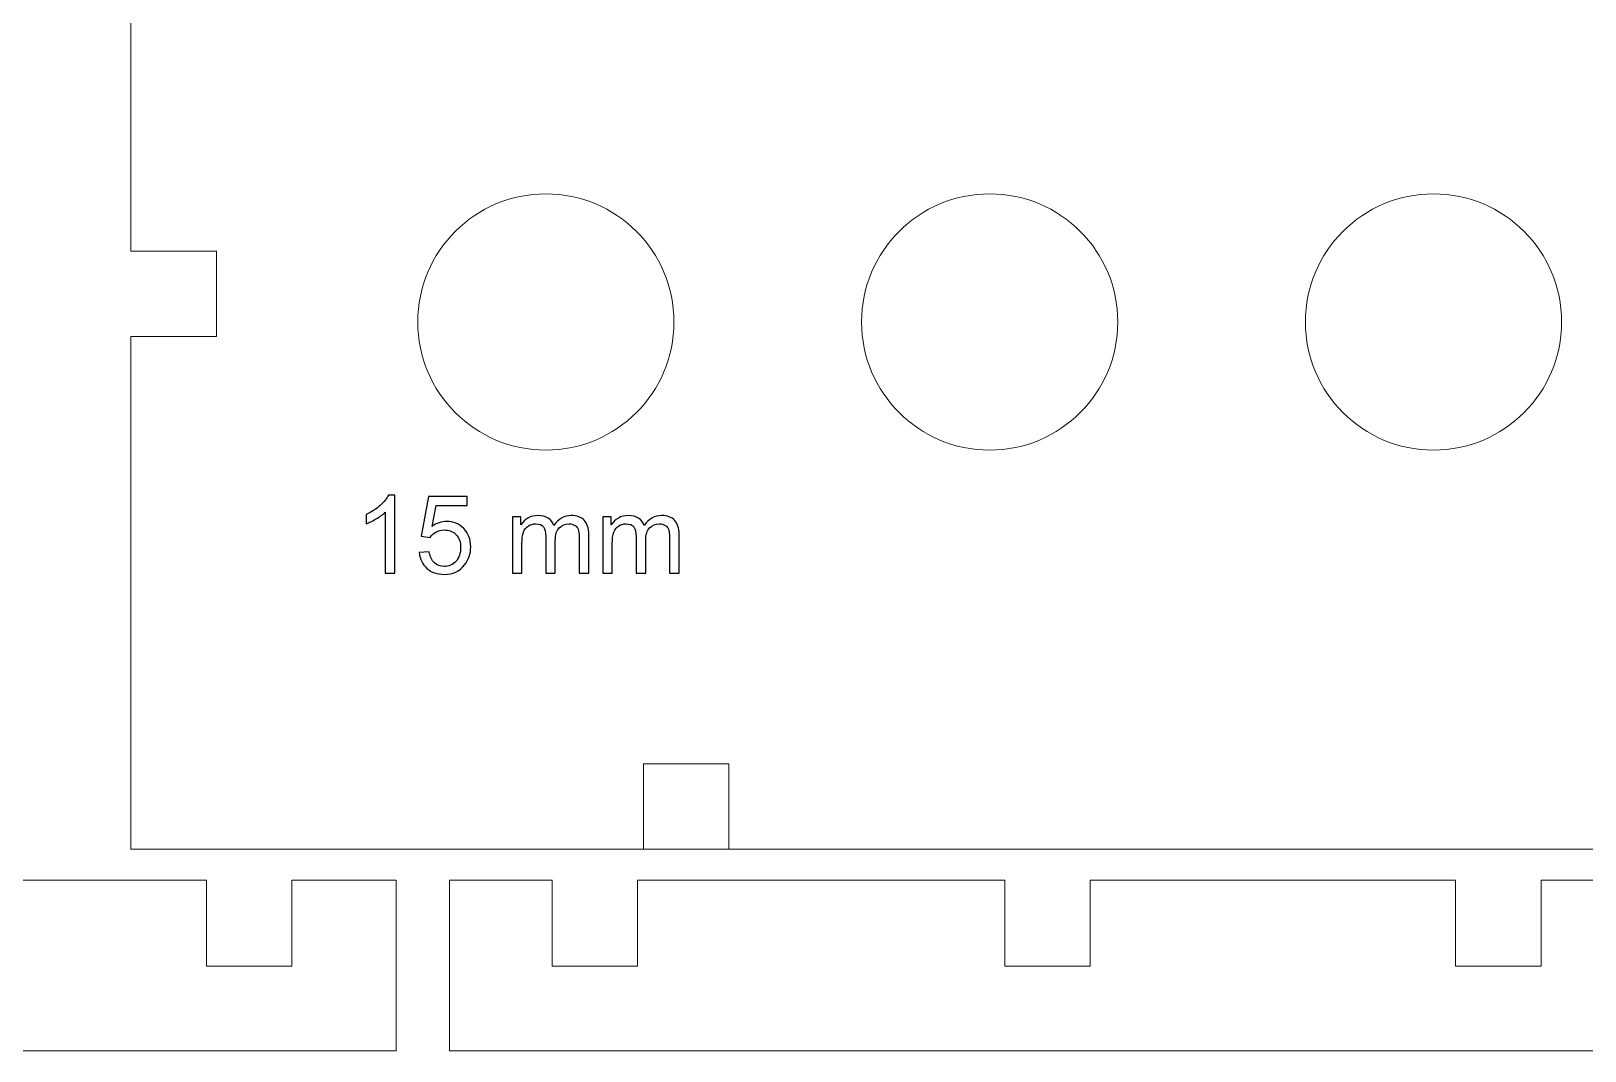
# Model space of a CAD drawing. Header units: centimetres. Extents: x -100 to 0, y 11 to 37.
# Drawn here: x -40.42 to -31.32, y 10.95 to 16.92 of the extents above; entities that cross this region are included whole.
import ezdxf

# ---------------------------------------------------------------- set-up
doc = ezdxf.new("R2010")
doc.units = ezdxf.units.CM
doc.header["$MEASUREMENT"] = 0
doc.layers.add('cristal', color=7, linetype='Continuous')

msp = doc.modelspace()

# ---------------------------------------------------------------- linework, layer by layer
at = {"layer": 'cristal', "lineweight": 20}
msp.add_lwpolyline([(-36.83651, 12.1301), (-36.33651, 12.1301), (-36.33651, 12.6301), (-36.83651, 12.6301), (-36.83651, 12.1301)], close=True, dxfattribs=at)
for points, knots in [([(-39.83651, 12.1301), (-39.83651, 12.1301), (-39.83651, 15.1301), (-39.83651, 15.1301), (-39.83651, 15.1301), (-39.83651, 15.1301), (-39.33654, 15.1301), (-39.33654, 15.1301), (-39.33654, 15.1301), (-39.33654, 15.1301), (-39.33654, 15.6301), (-39.33654, 15.6301), (-39.33654, 15.6301), (-39.33654, 15.6301), (-39.83651, 15.6301), (-39.83651, 15.6301), (-39.83651, 15.6301), (-39.83651, 15.6301), (-39.83651, 24.3801), (-39.83651, 24.3801), (-39.83651, 24.3801), (-39.83651, 24.3801), (-39.33654, 24.3801), (-39.33654, 24.3801), (-39.33654, 24.3801), (-39.33654, 24.3801), (-39.33654, 24.8801), (-39.33654, 24.8801), (-39.33654, 24.8801), (-39.33654, 24.8801), (-39.83651, 24.8801), (-39.83651, 24.8801), (-39.83651, 24.8801), (-39.83651, 24.8801), (-39.83651, 33.6301), (-39.83651, 33.6301), (-39.83651, 33.6301), (-39.83651, 33.6301), (-39.33654, 33.6301), (-39.33654, 33.6301), (-39.33654, 33.6301), (-39.33654, 33.6301), (-39.33654, 34.1301), (-39.33654, 34.1301), (-39.33654, 34.1301), (-39.33654, 34.1301), (-39.83651, 34.1301), (-39.83651, 34.1301), (-39.83651, 34.1301), (-39.83651, 34.1301), (-39.83651, 37.1301), (-39.83651, 37.1301), (-39.83651, 37.1301), (-39.83651, 37.1301), (-36.83651, 37.1301), (-36.83651, 37.1301), (-36.83651, 37.1301), (-36.83651, 37.1301), (-36.83651, 36.6301), (-36.83651, 36.6301), (-36.83651, 36.6301), (-36.83651, 36.6301), (-36.33651, 36.6301), (-36.33651, 36.6301), (-36.33651, 36.6301), (-36.33651, 36.6301), (-36.33651, 37.1301), (-36.33651, 37.1301), (-36.33651, 37.1301), (-36.33651, 37.1301), (-20.08651, 37.1301), (-20.08651, 37.1301), (-20.08651, 37.1301), (-20.08651, 37.1301), (-20.08651, 36.6301), (-20.08651, 36.6301), (-20.08651, 36.6301), (-20.08651, 36.6301), (-19.58651, 36.6301), (-19.58651, 36.6301), (-19.58651, 36.6301), (-19.58651, 36.6301), (-19.58651, 37.1301), (-19.58651, 37.1301), (-19.58651, 37.1301), (-19.58651, 37.1301), (-3.33651, 37.1301), (-3.33651, 37.1301), (-3.33651, 37.1301), (-3.33651, 37.1301), (-3.33651, 36.6301), (-3.33651, 36.6301), (-3.33651, 36.6301), (-3.33651, 36.6301), (-2.83651, 36.6301), (-2.83651, 36.6301), (-2.83651, 36.6301), (-2.83651, 36.6301), (-2.83651, 37.1301), (-2.83651, 37.1301), (-2.83651, 37.1301), (-2.83651, 37.1301), (0.16349, 37.1301), (0.16349, 37.1301), (0.16349, 37.1301), (0.16349, 37.1301), (0.16349, 34.1301), (0.16349, 34.1301), (0.16349, 34.1301), (0.16349, 34.1301), (-0.33652, 34.1301), (-0.33652, 34.1301), (-0.33652, 34.1301), (-0.33652, 34.1301), (-0.33652, 33.6301), (-0.33652, 33.6301), (-0.33652, 33.6301), (-0.33652, 33.6301), (0.16349, 33.6301), (0.16349, 33.6301), (0.16349, 33.6301), (0.16349, 33.6301), (0.16349, 24.8801), (0.16349, 24.8801), (0.16349, 24.8801), (0.16349, 24.8801), (-0.33652, 24.8801), (-0.33652, 24.8801), (-0.33652, 24.8801), (-0.33652, 24.8801), (-0.33652, 24.3801), (-0.33652, 24.3801), (-0.33652, 24.3801), (-0.33652, 24.3801), (0.16349, 24.3801), (0.16349, 24.3801), (0.16349, 24.3801), (0.16349, 24.3801), (0.16349, 15.6301), (0.16349, 15.6301), (0.16349, 15.6301), (0.16349, 15.6301), (-0.33652, 15.6301), (-0.33652, 15.6301), (-0.33652, 15.6301), (-0.33652, 15.6301), (-0.33652, 15.1301), (-0.33652, 15.1301), (-0.33652, 15.1301), (-0.33652, 15.1301), (0.16349, 15.1301), (0.16349, 15.1301), (0.16349, 15.1301), (0.16349, 15.1301), (0.16349, 12.1301), (0.16349, 12.1301), (0.16349, 12.1301), (0.16349, 12.1301), (-39.83651, 12.1301), (-39.83651, 12.1301)], [0, 0, 0, 0, 0.0243902, 0.0243902, 0.0243902, 0.0243902, 0.0487805, 0.0487805, 0.0487805, 0.0487805, 0.0731707, 0.0731707, 0.0731707, 0.0731707, 0.097561, 0.097561, 0.097561, 0.097561, 0.1219512, 0.1219512, 0.1219512, 0.1219512, 0.1463415, 0.1463415, 0.1463415, 0.1463415, 0.1707317, 0.1707317, 0.1707317, 0.1707317, 0.195122, 0.195122, 0.195122, 0.195122, 0.2195122, 0.2195122, 0.2195122, 0.2195122, 0.2439024, 0.2439024, 0.2439024, 0.2439024, 0.2682927, 0.2682927, 0.2682927, 0.2682927, 0.2926829, 0.2926829, 0.2926829, 0.2926829, 0.3170732, 0.3170732, 0.3170732, 0.3170732, 0.3414634, 0.3414634, 0.3414634, 0.3414634, 0.3658537, 0.3658537, 0.3658537, 0.3658537, 0.3902439, 0.3902439, 0.3902439, 0.3902439, 0.4146341, 0.4146341, 0.4146341, 0.4146341, 0.4390244, 0.4390244, 0.4390244, 0.4390244, 0.4634146, 0.4634146, 0.4634146, 0.4634146, 0.4878049, 0.4878049, 0.4878049, 0.4878049, 0.5121951, 0.5121951, 0.5121951, 0.5121951, 0.5365854, 0.5365854, 0.5365854, 0.5365854, 0.5609756, 0.5609756, 0.5609756, 0.5609756, 0.5853659, 0.5853659, 0.5853659, 0.5853659, 0.6097561, 0.6097561, 0.6097561, 0.6097561, 0.6341463, 0.6341463, 0.6341463, 0.6341463, 0.6585366, 0.6585366, 0.6585366, 0.6585366, 0.6829268, 0.6829268, 0.6829268, 0.6829268, 0.7073171, 0.7073171, 0.7073171, 0.7073171, 0.7317073, 0.7317073, 0.7317073, 0.7317073, 0.7560976, 0.7560976, 0.7560976, 0.7560976, 0.7804878, 0.7804878, 0.7804878, 0.7804878, 0.804878, 0.804878, 0.804878, 0.804878, 0.8292683, 0.8292683, 0.8292683, 0.8292683, 0.8536585, 0.8536585, 0.8536585, 0.8536585, 0.8780488, 0.8780488, 0.8780488, 0.8780488, 0.902439, 0.902439, 0.902439, 0.902439, 0.9268293, 0.9268293, 0.9268293, 0.9268293, 0.9512195, 0.9512195, 0.9512195, 0.9512195, 1, 1, 1, 1]), ([(-37.40748, 15.96583), (-36.99333, 15.96583), (-36.65748, 15.62998), (-36.65748, 15.21583), (-36.65748, 15.21583), (-36.65748, 14.80168), (-36.99333, 14.46583), (-37.40748, 14.46583), (-37.40748, 14.46583), (-37.82163, 14.46583), (-38.15748, 14.80168), (-38.15748, 15.21583), (-38.15748, 15.21583), (-38.15748, 15.62998), (-37.82163, 15.96583), (-37.40748, 15.96583)], [0, 0, 0, 0, 0.2, 0.2, 0.2, 0.2, 0.4, 0.4, 0.4, 0.4, 0.6, 0.6, 0.6, 0.6, 1, 1, 1, 1]), ([(-34.80932, 15.96583), (-34.39517, 15.96583), (-34.05932, 15.62998), (-34.05932, 15.21583), (-34.05932, 15.21583), (-34.05932, 14.80168), (-34.39517, 14.46583), (-34.80932, 14.46583), (-34.80932, 14.46583), (-35.22347, 14.46583), (-35.55932, 14.80168), (-35.55932, 15.21583), (-35.55932, 15.21583), (-35.55932, 15.62998), (-35.22347, 15.96583), (-34.80932, 15.96583)], [0, 0, 0, 0, 0.2, 0.2, 0.2, 0.2, 0.4, 0.4, 0.4, 0.4, 0.6, 0.6, 0.6, 0.6, 1, 1, 1, 1]), ([(-32.21115, 15.96583), (-31.797, 15.96583), (-31.46115, 15.62998), (-31.46115, 15.21583), (-31.46115, 15.21583), (-31.46115, 14.80168), (-31.797, 14.46583), (-32.21115, 14.46583), (-32.21115, 14.46583), (-32.6253, 14.46583), (-32.96115, 14.80168), (-32.96115, 15.21583), (-32.96115, 15.21583), (-32.96115, 15.62998), (-32.6253, 15.96583), (-32.21115, 15.96583)], [0, 0, 0, 0, 0.2, 0.2, 0.2, 0.2, 0.4, 0.4, 0.4, 0.4, 0.6, 0.6, 0.6, 0.6, 1, 1, 1, 1]), ([(-45.28351, 10.94922), (-45.28351, 10.94922), (-45.28351, 11.94922), (-45.28351, 11.94922), (-45.28351, 11.94922), (-45.28351, 11.94922), (-44.68351, 11.94922), (-44.68351, 11.94922), (-44.68351, 11.94922), (-44.68351, 11.94922), (-44.68351, 11.44468), (-44.68351, 11.44468), (-44.68351, 11.44468), (-44.68351, 11.44468), (-44.18351, 11.44468), (-44.18351, 11.44468), (-44.18351, 11.44468), (-44.18351, 11.44468), (-44.18351, 11.94922), (-44.18351, 11.94922), (-44.18351, 11.94922), (-44.18351, 11.94922), (-42.03351, 11.94922), (-42.03351, 11.94922), (-42.03351, 11.94922), (-42.03351, 11.94922), (-42.03351, 11.44468), (-42.03351, 11.44468), (-42.03351, 11.44468), (-42.03351, 11.44468), (-41.53351, 11.44468), (-41.53351, 11.44468), (-41.53351, 11.44468), (-41.53351, 11.44468), (-41.53351, 11.94922), (-41.53351, 11.94922), (-41.53351, 11.94922), (-41.53351, 11.94922), (-39.39433, 11.94922), (-39.39433, 11.94922), (-39.39433, 11.94922), (-39.39433, 11.94922), (-39.39433, 11.44468), (-39.39433, 11.44468), (-39.39433, 11.44468), (-39.39433, 11.44468), (-38.89432, 11.44466), (-38.89432, 11.44466), (-38.89432, 11.44466), (-38.89432, 11.44466), (-38.89432, 11.94922), (-38.89432, 11.94922), (-38.89432, 11.94922), (-38.89432, 11.94922), (-38.28351, 11.94922), (-38.28351, 11.94922), (-38.28351, 11.94922), (-38.28351, 11.94922), (-38.28351, 10.94922), (-38.28351, 10.94922), (-38.28351, 10.94922), (-38.28351, 10.94922), (-45.28351, 10.94922), (-45.28351, 10.94922)], [0, 0, 0, 0, 0.0588235, 0.0588235, 0.0588235, 0.0588235, 0.1176471, 0.1176471, 0.1176471, 0.1176471, 0.1764706, 0.1764706, 0.1764706, 0.1764706, 0.2352941, 0.2352941, 0.2352941, 0.2352941, 0.2941176, 0.2941176, 0.2941176, 0.2941176, 0.3529412, 0.3529412, 0.3529412, 0.3529412, 0.4117647, 0.4117647, 0.4117647, 0.4117647, 0.4705882, 0.4705882, 0.4705882, 0.4705882, 0.5294118, 0.5294118, 0.5294118, 0.5294118, 0.5882353, 0.5882353, 0.5882353, 0.5882353, 0.6470588, 0.6470588, 0.6470588, 0.6470588, 0.7058824, 0.7058824, 0.7058824, 0.7058824, 0.7647059, 0.7647059, 0.7647059, 0.7647059, 0.8235294, 0.8235294, 0.8235294, 0.8235294, 0.8823529, 0.8823529, 0.8823529, 0.8823529, 1, 1, 1, 1]), ([(-37.97084, 10.94922), (-37.97084, 10.94922), (-37.97084, 11.94922), (-37.97084, 11.94922), (-37.97084, 11.94922), (-37.97084, 11.94922), (-37.37084, 11.94922), (-37.37084, 11.94922), (-37.37084, 11.94922), (-37.37084, 11.94922), (-37.37084, 11.44468), (-37.37084, 11.44468), (-37.37084, 11.44468), (-37.37084, 11.44468), (-36.87084, 11.44468), (-36.87084, 11.44468), (-36.87084, 11.44468), (-36.87084, 11.44468), (-36.87084, 11.94922), (-36.87084, 11.94922), (-36.87084, 11.94922), (-36.87084, 11.94922), (-34.72084, 11.94922), (-34.72084, 11.94922), (-34.72084, 11.94922), (-34.72084, 11.94922), (-34.72084, 11.44468), (-34.72084, 11.44468), (-34.72084, 11.44468), (-34.72084, 11.44468), (-34.22084, 11.44468), (-34.22084, 11.44468), (-34.22084, 11.44468), (-34.22084, 11.44468), (-34.22084, 11.94922), (-34.22084, 11.94922), (-34.22084, 11.94922), (-34.22084, 11.94922), (-32.08166, 11.94922), (-32.08166, 11.94922), (-32.08166, 11.94922), (-32.08166, 11.94922), (-32.08166, 11.44468), (-32.08166, 11.44468), (-32.08166, 11.44468), (-32.08166, 11.44468), (-31.58165, 11.44466), (-31.58165, 11.44466), (-31.58165, 11.44466), (-31.58165, 11.44466), (-31.58165, 11.94922), (-31.58165, 11.94922), (-31.58165, 11.94922), (-31.58165, 11.94922), (-30.97084, 11.94922), (-30.97084, 11.94922), (-30.97084, 11.94922), (-30.97084, 11.94922), (-30.97084, 10.94922), (-30.97084, 10.94922), (-30.97084, 10.94922), (-30.97084, 10.94922), (-37.97084, 10.94922), (-37.97084, 10.94922)], [0, 0, 0, 0, 0.0588235, 0.0588235, 0.0588235, 0.0588235, 0.1176471, 0.1176471, 0.1176471, 0.1176471, 0.1764706, 0.1764706, 0.1764706, 0.1764706, 0.2352941, 0.2352941, 0.2352941, 0.2352941, 0.2941176, 0.2941176, 0.2941176, 0.2941176, 0.3529412, 0.3529412, 0.3529412, 0.3529412, 0.4117647, 0.4117647, 0.4117647, 0.4117647, 0.4705882, 0.4705882, 0.4705882, 0.4705882, 0.5294118, 0.5294118, 0.5294118, 0.5294118, 0.5882353, 0.5882353, 0.5882353, 0.5882353, 0.6470588, 0.6470588, 0.6470588, 0.6470588, 0.7058824, 0.7058824, 0.7058824, 0.7058824, 0.7647059, 0.7647059, 0.7647059, 0.7647059, 0.8235294, 0.8235294, 0.8235294, 0.8235294, 0.8823529, 0.8823529, 0.8823529, 0.8823529, 1, 1, 1, 1])]:
    msp.add_open_spline(points, degree=3, knots=knots, dxfattribs=at)
at = {"layer": 'cristal'}
for points, knots in [([(-38.29195, 13.74626), (-38.29195, 13.74626), (-38.34783, 13.74626), (-38.34783, 13.74626), (-38.34783, 13.74626), (-38.34783, 13.74626), (-38.34783, 14.10207), (-38.34783, 14.10207), (-38.34783, 14.10207), (-38.36127, 14.08916), (-38.37894, 14.07635), (-38.40075, 14.06355), (-38.40075, 14.06355), (-38.42255, 14.05074), (-38.44223, 14.04111), (-38.45959, 14.03476), (-38.45959, 14.03476), (-38.45959, 14.03476), (-38.45959, 14.08874), (-38.45959, 14.08874), (-38.45959, 14.08874), (-38.42837, 14.10334), (-38.40106, 14.12112), (-38.37767, 14.14208), (-38.37767, 14.14208), (-38.35429, 14.16293), (-38.33767, 14.18314), (-38.32793, 14.20283), (-38.32793, 14.20283), (-38.32793, 14.20283), (-38.29195, 14.20283), (-38.29195, 14.20283), (-38.29195, 14.20283), (-38.29195, 14.20283), (-38.29195, 13.74626), (-38.29195, 13.74626)], [0, 0, 0, 0, 0.1, 0.1, 0.1, 0.1, 0.2, 0.2, 0.2, 0.2, 0.3, 0.3, 0.3, 0.3, 0.4, 0.4, 0.4, 0.4, 0.5, 0.5, 0.5, 0.5, 0.6, 0.6, 0.6, 0.6, 0.7, 0.7, 0.7, 0.7, 0.8, 0.8, 0.8, 0.8, 1, 1, 1, 1]), ([(-38.14833, 13.86564), (-38.14833, 13.86564), (-38.08991, 13.87009), (-38.08991, 13.87009), (-38.08991, 13.87009), (-38.08557, 13.84162), (-38.07552, 13.82024), (-38.05985, 13.80584), (-38.05985, 13.80584), (-38.04419, 13.79156), (-38.02503, 13.78436), (-38.00249, 13.78436), (-38.00249, 13.78436), (-37.97529, 13.78436), (-37.95254, 13.79452), (-37.93402, 13.81473), (-37.93402, 13.81473), (-37.9156, 13.83505), (-37.90639, 13.86194), (-37.90639, 13.89538), (-37.90639, 13.89538), (-37.90639, 13.92724), (-37.91518, 13.95232), (-37.93285, 13.97073), (-37.93285, 13.97073), (-37.95053, 13.98915), (-37.97392, 13.99836), (-38.00302, 13.99836), (-38.00302, 13.99836), (-38.02112, 13.99836), (-38.03731, 13.99423), (-38.0517, 13.98597), (-38.0517, 13.98597), (-38.06599, 13.97772), (-38.07721, 13.96703), (-38.08546, 13.95391), (-38.08546, 13.95391), (-38.08546, 13.95391), (-38.13817, 13.96153), (-38.13817, 13.96153), (-38.13817, 13.96153), (-38.13817, 13.96153), (-38.09435, 14.19521), (-38.09435, 14.19521), (-38.09435, 14.19521), (-38.09435, 14.19521), (-37.86893, 14.19521), (-37.86893, 14.19521), (-37.86893, 14.19521), (-37.86893, 14.19521), (-37.86893, 14.14187), (-37.86893, 14.14187), (-37.86893, 14.14187), (-37.86893, 14.14187), (-38.0498, 14.14187), (-38.0498, 14.14187), (-38.0498, 14.14187), (-38.0498, 14.14187), (-38.07403, 14.0192), (-38.07403, 14.0192), (-38.07403, 14.0192), (-38.04684, 14.03836), (-38.01826, 14.04789), (-37.98842, 14.04789), (-37.98842, 14.04789), (-37.94883, 14.04789), (-37.91539, 14.03413), (-37.88819, 14.00661), (-37.88819, 14.00661), (-37.86099, 13.97909), (-37.84734, 13.94375), (-37.84734, 13.90057), (-37.84734, 13.90057), (-37.84734, 13.8594), (-37.8593, 13.82384), (-37.88322, 13.79389), (-37.88322, 13.79389), (-37.91232, 13.75706), (-37.95211, 13.73864), (-38.00249, 13.73864), (-38.00249, 13.73864), (-38.04377, 13.73864), (-38.07742, 13.75028), (-38.10356, 13.77346), (-38.10356, 13.77346), (-38.1297, 13.79664), (-38.14463, 13.82733), (-38.14833, 13.86564)], [0, 0, 0, 0, 0.0434783, 0.0434783, 0.0434783, 0.0434783, 0.0869565, 0.0869565, 0.0869565, 0.0869565, 0.1304348, 0.1304348, 0.1304348, 0.1304348, 0.173913, 0.173913, 0.173913, 0.173913, 0.2173913, 0.2173913, 0.2173913, 0.2173913, 0.2608696, 0.2608696, 0.2608696, 0.2608696, 0.3043478, 0.3043478, 0.3043478, 0.3043478, 0.3478261, 0.3478261, 0.3478261, 0.3478261, 0.3913043, 0.3913043, 0.3913043, 0.3913043, 0.4347826, 0.4347826, 0.4347826, 0.4347826, 0.4782609, 0.4782609, 0.4782609, 0.4782609, 0.5217391, 0.5217391, 0.5217391, 0.5217391, 0.5652174, 0.5652174, 0.5652174, 0.5652174, 0.6086957, 0.6086957, 0.6086957, 0.6086957, 0.6521739, 0.6521739, 0.6521739, 0.6521739, 0.6956522, 0.6956522, 0.6956522, 0.6956522, 0.7391304, 0.7391304, 0.7391304, 0.7391304, 0.7826087, 0.7826087, 0.7826087, 0.7826087, 0.826087, 0.826087, 0.826087, 0.826087, 0.8695652, 0.8695652, 0.8695652, 0.8695652, 0.9130435, 0.9130435, 0.9130435, 0.9130435, 1, 1, 1, 1]), ([(-37.6035, 13.74626), (-37.6035, 13.74626), (-37.6035, 14.07583), (-37.6035, 14.07583), (-37.6035, 14.07583), (-37.6035, 14.07583), (-37.55333, 14.07583), (-37.55333, 14.07583), (-37.55333, 14.07583), (-37.55333, 14.07583), (-37.55333, 14.02926), (-37.55333, 14.02926), (-37.55333, 14.02926), (-37.54307, 14.04535), (-37.52931, 14.05836), (-37.51217, 14.0681), (-37.51217, 14.0681), (-37.49502, 14.07794), (-37.47555, 14.08281), (-37.45364, 14.08281), (-37.45364, 14.08281), (-37.4293, 14.08281), (-37.4093, 14.07773), (-37.39374, 14.06768), (-37.39374, 14.06768), (-37.37818, 14.05752), (-37.36717, 14.04344), (-37.36082, 14.02524), (-37.36082, 14.02524), (-37.33458, 14.06365), (-37.3006, 14.08281), (-37.25869, 14.08281), (-37.25869, 14.08281), (-37.22589, 14.08281), (-37.20059, 14.07381), (-37.18302, 14.05572), (-37.18302, 14.05572), (-37.16535, 14.03762), (-37.15646, 14.00979), (-37.15646, 13.97221), (-37.15646, 13.97221), (-37.15646, 13.97221), (-37.15646, 13.74626), (-37.15646, 13.74626), (-37.15646, 13.74626), (-37.15646, 13.74626), (-37.21234, 13.74626), (-37.21234, 13.74626), (-37.21234, 13.74626), (-37.21234, 13.74626), (-37.21234, 13.95369), (-37.21234, 13.95369), (-37.21234, 13.95369), (-37.21234, 13.97592), (-37.21424, 13.99201), (-37.21784, 14.00185), (-37.21784, 14.00185), (-37.22144, 14.01169), (-37.228, 14.01952), (-37.23763, 14.02555), (-37.23763, 14.02555), (-37.24716, 14.03159), (-37.25838, 14.03455), (-37.27118, 14.03455), (-37.27118, 14.03455), (-37.29447, 14.03455), (-37.31373, 14.02682), (-37.32907, 14.01148), (-37.32907, 14.01148), (-37.34442, 13.99603), (-37.35204, 13.97137), (-37.35204, 13.9375), (-37.35204, 13.9375), (-37.35204, 13.9375), (-37.35204, 13.74626), (-37.35204, 13.74626), (-37.35204, 13.74626), (-37.35204, 13.74626), (-37.40792, 13.74626), (-37.40792, 13.74626), (-37.40792, 13.74626), (-37.40792, 13.74626), (-37.40792, 13.96015), (-37.40792, 13.96015), (-37.40792, 13.96015), (-37.40792, 13.98491), (-37.41247, 14.00354), (-37.42157, 14.01592), (-37.42157, 14.01592), (-37.43067, 14.02831), (-37.4456, 14.03455), (-37.46623, 14.03455), (-37.46623, 14.03455), (-37.4819, 14.03455), (-37.4964, 14.03042), (-37.50973, 14.02217), (-37.50973, 14.02217), (-37.52307, 14.01391), (-37.5327, 14.00185), (-37.53873, 13.98587), (-37.53873, 13.98587), (-37.54466, 13.96999), (-37.54762, 13.94703), (-37.54762, 13.91708), (-37.54762, 13.91708), (-37.54762, 13.91708), (-37.54762, 13.74626), (-37.54762, 13.74626), (-37.54762, 13.74626), (-37.54762, 13.74626), (-37.6035, 13.74626), (-37.6035, 13.74626)], [0, 0, 0, 0, 0.0344828, 0.0344828, 0.0344828, 0.0344828, 0.0689655, 0.0689655, 0.0689655, 0.0689655, 0.1034483, 0.1034483, 0.1034483, 0.1034483, 0.137931, 0.137931, 0.137931, 0.137931, 0.1724138, 0.1724138, 0.1724138, 0.1724138, 0.2068966, 0.2068966, 0.2068966, 0.2068966, 0.2413793, 0.2413793, 0.2413793, 0.2413793, 0.2758621, 0.2758621, 0.2758621, 0.2758621, 0.3103448, 0.3103448, 0.3103448, 0.3103448, 0.3448276, 0.3448276, 0.3448276, 0.3448276, 0.3793103, 0.3793103, 0.3793103, 0.3793103, 0.4137931, 0.4137931, 0.4137931, 0.4137931, 0.4482759, 0.4482759, 0.4482759, 0.4482759, 0.4827586, 0.4827586, 0.4827586, 0.4827586, 0.5172414, 0.5172414, 0.5172414, 0.5172414, 0.5517241, 0.5517241, 0.5517241, 0.5517241, 0.5862069, 0.5862069, 0.5862069, 0.5862069, 0.6206897, 0.6206897, 0.6206897, 0.6206897, 0.6551724, 0.6551724, 0.6551724, 0.6551724, 0.6896552, 0.6896552, 0.6896552, 0.6896552, 0.7241379, 0.7241379, 0.7241379, 0.7241379, 0.7586207, 0.7586207, 0.7586207, 0.7586207, 0.7931034, 0.7931034, 0.7931034, 0.7931034, 0.8275862, 0.8275862, 0.8275862, 0.8275862, 0.862069, 0.862069, 0.862069, 0.862069, 0.8965517, 0.8965517, 0.8965517, 0.8965517, 0.9310345, 0.9310345, 0.9310345, 0.9310345, 1, 1, 1, 1]), ([(-37.07454, 13.74626), (-37.07454, 13.74626), (-37.07454, 14.07583), (-37.07454, 14.07583), (-37.07454, 14.07583), (-37.07454, 14.07583), (-37.02437, 14.07583), (-37.02437, 14.07583), (-37.02437, 14.07583), (-37.02437, 14.07583), (-37.02437, 14.02926), (-37.02437, 14.02926), (-37.02437, 14.02926), (-37.01411, 14.04535), (-37.00035, 14.05836), (-36.98321, 14.0681), (-36.98321, 14.0681), (-36.96606, 14.07794), (-36.94659, 14.08281), (-36.92468, 14.08281), (-36.92468, 14.08281), (-36.90034, 14.08281), (-36.88034, 14.07773), (-36.86478, 14.06768), (-36.86478, 14.06768), (-36.84922, 14.05752), (-36.83821, 14.04344), (-36.83186, 14.02524), (-36.83186, 14.02524), (-36.80562, 14.06365), (-36.77164, 14.08281), (-36.72973, 14.08281), (-36.72973, 14.08281), (-36.69693, 14.08281), (-36.67163, 14.07381), (-36.65406, 14.05572), (-36.65406, 14.05572), (-36.63639, 14.03762), (-36.6275, 14.00979), (-36.6275, 13.97221), (-36.6275, 13.97221), (-36.6275, 13.97221), (-36.6275, 13.74626), (-36.6275, 13.74626), (-36.6275, 13.74626), (-36.6275, 13.74626), (-36.68338, 13.74626), (-36.68338, 13.74626), (-36.68338, 13.74626), (-36.68338, 13.74626), (-36.68338, 13.95369), (-36.68338, 13.95369), (-36.68338, 13.95369), (-36.68338, 13.97592), (-36.68528, 13.99201), (-36.68888, 14.00185), (-36.68888, 14.00185), (-36.69248, 14.01169), (-36.69904, 14.01952), (-36.70867, 14.02555), (-36.70867, 14.02555), (-36.7182, 14.03159), (-36.72942, 14.03455), (-36.74222, 14.03455), (-36.74222, 14.03455), (-36.76551, 14.03455), (-36.78477, 14.02682), (-36.80011, 14.01148), (-36.80011, 14.01148), (-36.81546, 13.99603), (-36.82308, 13.97137), (-36.82308, 13.9375), (-36.82308, 13.9375), (-36.82308, 13.9375), (-36.82308, 13.74626), (-36.82308, 13.74626), (-36.82308, 13.74626), (-36.82308, 13.74626), (-36.87896, 13.74626), (-36.87896, 13.74626), (-36.87896, 13.74626), (-36.87896, 13.74626), (-36.87896, 13.96015), (-36.87896, 13.96015), (-36.87896, 13.96015), (-36.87896, 13.98491), (-36.88351, 14.00354), (-36.89261, 14.01592), (-36.89261, 14.01592), (-36.90171, 14.02831), (-36.91664, 14.03455), (-36.93727, 14.03455), (-36.93727, 14.03455), (-36.95294, 14.03455), (-36.96744, 14.03042), (-36.98077, 14.02217), (-36.98077, 14.02217), (-36.99411, 14.01391), (-37.00374, 14.00185), (-37.00977, 13.98587), (-37.00977, 13.98587), (-37.0157, 13.96999), (-37.01866, 13.94703), (-37.01866, 13.91708), (-37.01866, 13.91708), (-37.01866, 13.91708), (-37.01866, 13.74626), (-37.01866, 13.74626), (-37.01866, 13.74626), (-37.01866, 13.74626), (-37.07454, 13.74626), (-37.07454, 13.74626)], [0, 0, 0, 0, 0.0344828, 0.0344828, 0.0344828, 0.0344828, 0.0689655, 0.0689655, 0.0689655, 0.0689655, 0.1034483, 0.1034483, 0.1034483, 0.1034483, 0.137931, 0.137931, 0.137931, 0.137931, 0.1724138, 0.1724138, 0.1724138, 0.1724138, 0.2068966, 0.2068966, 0.2068966, 0.2068966, 0.2413793, 0.2413793, 0.2413793, 0.2413793, 0.2758621, 0.2758621, 0.2758621, 0.2758621, 0.3103448, 0.3103448, 0.3103448, 0.3103448, 0.3448276, 0.3448276, 0.3448276, 0.3448276, 0.3793103, 0.3793103, 0.3793103, 0.3793103, 0.4137931, 0.4137931, 0.4137931, 0.4137931, 0.4482759, 0.4482759, 0.4482759, 0.4482759, 0.4827586, 0.4827586, 0.4827586, 0.4827586, 0.5172414, 0.5172414, 0.5172414, 0.5172414, 0.5517241, 0.5517241, 0.5517241, 0.5517241, 0.5862069, 0.5862069, 0.5862069, 0.5862069, 0.6206897, 0.6206897, 0.6206897, 0.6206897, 0.6551724, 0.6551724, 0.6551724, 0.6551724, 0.6896552, 0.6896552, 0.6896552, 0.6896552, 0.7241379, 0.7241379, 0.7241379, 0.7241379, 0.7586207, 0.7586207, 0.7586207, 0.7586207, 0.7931034, 0.7931034, 0.7931034, 0.7931034, 0.8275862, 0.8275862, 0.8275862, 0.8275862, 0.862069, 0.862069, 0.862069, 0.862069, 0.8965517, 0.8965517, 0.8965517, 0.8965517, 0.9310345, 0.9310345, 0.9310345, 0.9310345, 1, 1, 1, 1])]:
    msp.add_open_spline(points, degree=3, knots=knots, dxfattribs=at)

doc.saveas('drawing.dxf')
